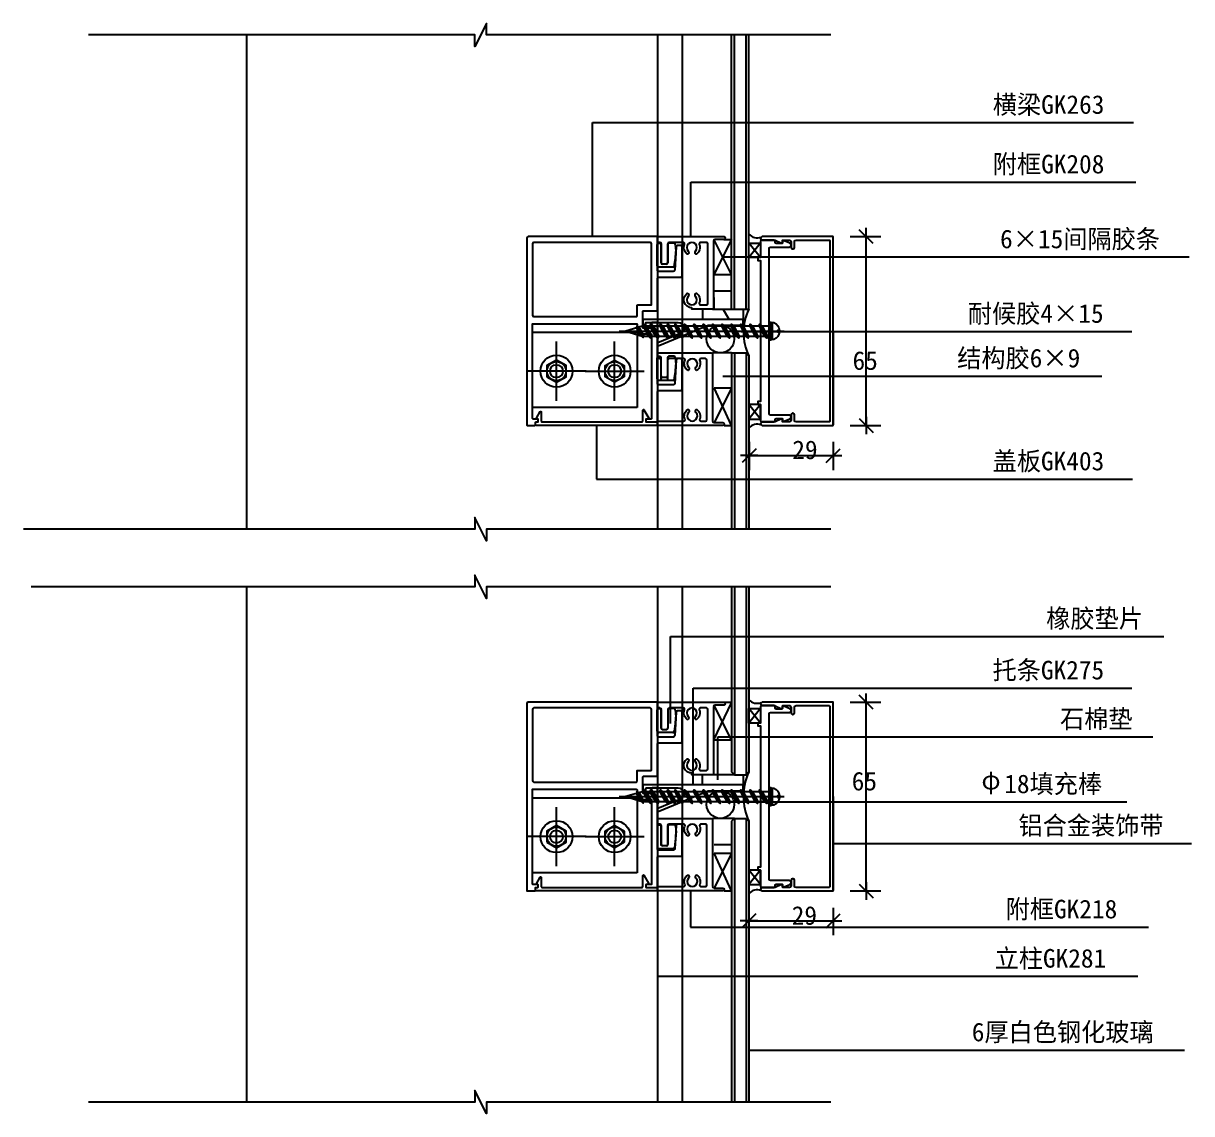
# Model space of a CAD drawing. Header units: metres. Extents: x 111893 to 112295, y 38560 to 39335.
# Drawn here: x 111892.7 to 112294.8, y 38959.8 to 39335.2 of the extents above; entities that cross this region are included whole.
import ezdxf

# ---------------------------------------------------------------- set-up
doc = ezdxf.new("R2010")
doc.units = ezdxf.units.M
for name, color, linetype in [('1', 1, 'Continuous'), ('AXIS', 3, 'Continuous'), ('DOTE', 1, 'Continuous'), ('LAYER4', 6, 'Continuous'), ('PUB_DIM', 3, 'Continuous')]:
    doc.layers.add(name, color=color, linetype=linetype)

# ---------------------------------------------------------------- blocks, each defined once
blk = doc.blocks.new('SJJ')
at = {"layer": 'AXIS'}
for p, q in [((-8.2, 0.67), (-8.2, 5.54)), ((-7.7, 6.04), (-0.4, 6.04)), ((-7.2, 2.94), (-7.2, 4.14)), ((-6.7, 4.64), (-0.4, 4.64)), ((0.1, 5.54), (0.1, 5.14)), ((-0.4, 2.44), (-6.7, 2.44)), ((0.1, 0.3), (0.1, 1.94)), ((-2.05, -0.35), (-6.24, -0.07))]:
    blk.add_line(p, q, dxfattribs=at)
for centre, radius, start, end in [((-7.7, 5.54), 0.5, 90, 180), ((-6.7, 4.14), 0.5, 90, 180), ((-0.4, 5.54), 0.5, 0, 90), ((-0.4, 5.14), 0.5, 270, 0), ((-0.4, 5.14), 0.5, 270, 0), ((-7.7, 0.67), 0.5, 180, 254.02), ((-5.95, 6.79), 6.87, 254.02, 267.55), ((-6.7, 2.94), 0.5, 180, 270), ((-0.4, 1.94), 0.5, 360, 90), ((-0.4, 1.94), 0.5, 0, 90), ((-0.4, 1.94), 0.5, 0, 90), ((-0.4, 0.3), 0.5, 286.49, 0), ((-1.6, 4.36), 4.73, 264.63, 286.49)]:
    blk.add_arc(centre, radius, start, end, dxfattribs=at)
blk = doc.blocks.new('_ArchTick')
blk.add_line((-0.63, 0), (0.63, 0))
at = {"color": 0, "linetype": 'ByBlock'}
blk.add_lwpolyline([(-0.5, -0.5), (0.5, 0.5)], dxfattribs=at)

msp = doc.modelspace()

# ---------------------------------------------------------------- hatches: boundary and pattern name
at = {"layer": 'PUB_DIM'}
h = msp.add_hatch(dxfattribs=at)
h.set_pattern_fill('DASH', scale=5)
h.paths.add_polyline_path([(112147.07, 39260.55), (112146.87, 39260.55, 0.41), (112146.47, 39260.15), (112146.47, 39259.55), (112142.47, 39259.55), (112142.47, 39262.62, 0.31), (112146.64, 39261.57, 0.2), (112146.47, 39261.15, 0.41)])
h = msp.add_hatch(dxfattribs=at)
h.set_pattern_fill('NET', scale=20)
h.paths.add_polyline_path([(112136.47, 39236.75), (112129.97, 39236.75, 0.41), (112130.47, 39237.25), (112130.47, 39248.75), (112136.47, 39248.75)])
h = msp.add_hatch(dxfattribs=at)
h.set_pattern_fill('NET3', scale=15)
h.paths.add_polyline_path([(112140.47, 39236.75), (112129.91, 39236.75, -0.02), (112129.87, 39236.75), (112126.47, 39236.75), (112126.47, 39233.24), (112129.97, 39233.24), (112129.97, 39233.24), (112136.47, 39233.24), (112136.47, 39233.24), (112140.27, 39233.24, -0.41), (112140.47, 39233.04)])
h = msp.add_hatch(dxfattribs=at)
h.set_pattern_fill('DASH', scale=10)
h.paths.add_polyline_path([(112142.47, 39236.75), (112140.47, 39236.75), (112140.47, 39233.04), (112140.47, 39231.44, -0.41), (112140.27, 39231.24), (112132.64, 39231.24, -0.41), (112137.39, 39226.49, -0.41), (112132.64, 39221.75), (112136.47, 39221.75), (112142.47, 39221.75, -0.26)])
h = msp.add_hatch(dxfattribs=at)
h.set_pattern_fill('HEX', scale=8)
h.paths.add_polyline_path([(112137.39, 39226.49, 1), (112127.89, 39226.49, 1)])
h = msp.add_hatch(dxfattribs=at)
h.set_pattern_fill('NET', scale=20)
h.paths.add_polyline_path([(112136.47, 39221.75), (112129.97, 39221.75, -0.41), (112130.47, 39221.25), (112130.47, 39209.75), (112136.47, 39209.75)])
h = msp.add_hatch(dxfattribs=at)
h.set_pattern_fill('DASH', scale=5)
h.paths.add_polyline_path([(112147.07, 39197.95), (112146.87, 39197.95, -0.41), (112146.47, 39198.35), (112146.47, 39198.95), (112142.47, 39198.95), (112142.47, 39195.87, -0.31), (112146.64, 39196.92, -0.2), (112146.47, 39197.35, -0.41)])
h = msp.add_hatch(dxfattribs=at)
h.set_pattern_fill('DASH', scale=5)
h.paths.add_polyline_path([(112147.07, 39100.3), (112146.87, 39100.3, 0.41), (112146.47, 39099.9), (112146.47, 39099.3), (112142.47, 39099.3), (112142.47, 39102.38, 0.31), (112146.64, 39101.32, 0.2), (112146.47, 39100.9, 0.41)])
h = msp.add_hatch(dxfattribs=at)
h.set_pattern_fill('NET', scale=20)
h.paths.add_polyline_path([(112136.47, 39088.5), (112136.47, 39088.5), (112130.32, 39088.5), (112130.32, 39088.5), (112130.32, 39077, -0.41), (112129.82, 39076.5), (112136.47, 39076.5)])
h = msp.add_hatch(dxfattribs=at)
h.set_pattern_fill('NET3', scale=15)
h.paths.add_polyline_path([(112140.47, 39076.5), (112129.91, 39076.5, -0.02), (112129.87, 39076.5), (112126.47, 39076.5), (112126.47, 39072.99), (112129.97, 39072.99), (112129.97, 39073), (112136.47, 39073), (112136.47, 39072.99), (112140.27, 39072.99, -0.41), (112140.47, 39072.79)])
h = msp.add_hatch(dxfattribs=at)
h.set_pattern_fill('DASH', scale=10)
h.paths.add_polyline_path([(112142.47, 39076.5), (112140.47, 39076.5), (112140.47, 39072.79), (112140.47, 39071.19, -0.41), (112140.27, 39070.99), (112132.64, 39070.99, -0.41), (112137.39, 39066.25, -0.41), (112132.64, 39061.5), (112136.47, 39061.5), (112142.47, 39061.5, -0.26)])
h = msp.add_hatch(dxfattribs=at)
h.set_pattern_fill('HEX', scale=8)
h.paths.add_polyline_path([(112137.39, 39066.25, 1), (112127.89, 39066.25, 1)])
h = msp.add_hatch(dxfattribs=at)
h.set_pattern_fill('NET', scale=20)
h.paths.add_polyline_path([(112136.47, 39061.5), (112129.97, 39061.5, -0.41), (112130.47, 39061), (112130.47, 39049.5), (112136.47, 39049.5)])
h = msp.add_hatch(dxfattribs=at)
h.set_pattern_fill('DASH', scale=5)
h.paths.add_polyline_path([(112147.07, 39037.7), (112146.87, 39037.7, -0.41), (112146.47, 39038.1), (112146.47, 39038.7), (112142.47, 39038.7), (112142.47, 39035.62, -0.31), (112146.64, 39036.68, -0.2), (112146.47, 39037.1, -0.41)])

# ---------------------------------------------------------------- linework, layer by layer
for p, q in [((112097.83, 39229.23), (112154.55, 39229.23)), ((112097.83, 39068.98), (112154.55, 39068.98))]:
    msp.add_line(p, q)
at = {"layer": 'AXIS'}
for p, q in [((112150.47, 39229.23), (112149.97, 39229.73)), ((112150.47, 39228.73), (112149.97, 39229.23)), ((112150.47, 39068.98), (112149.97, 39069.48)), ((112150.47, 39068.48), (112149.97, 39068.98))]:
    msp.add_line(p, q, dxfattribs=at)
for points in [[(112170.6, 39331.17), (112052.13, 39331.17), (112052.13, 39335.17), (112048.13, 39327.17), (112048.13, 39331.17), (111915.11, 39331.17)], [(112170.6, 39161.06), (112052.13, 39161.06), (112052.13, 39157.06), (112048.13, 39165.06), (112048.13, 39161.06), (111892.72, 39161.06)], [(112170.6, 39141.22), (112052.13, 39141.22), (112052.13, 39137.22), (112048.13, 39145.22), (112048.13, 39141.22), (111895.45, 39141.22)], [(112170.6, 38963.85), (112052.13, 38963.85), (112052.13, 38959.85), (112048.13, 38967.85), (112048.13, 38963.85), (111915.11, 38963.85)]]:
    msp.add_lwpolyline(points, dxfattribs=at)
for points in [[(112149.47, 39226.1), (112149.47, 39232.35), (112149.97, 39232.35), (112149.97, 39226.1)], [(112149.97, 39226.41), (112149.97, 39232.04), (112150.47, 39232.04), (112150.47, 39226.41)], [(112149.47, 39065.86), (112149.47, 39072.11), (112149.97, 39072.11), (112149.97, 39065.86)], [(112149.97, 39066.16), (112149.97, 39071.8), (112150.47, 39071.8), (112150.47, 39066.16)]]:
    msp.add_lwpolyline(points, close=True, dxfattribs=at)
for points in [[(112152.25, 39228.98), (112152.95, 39228.98, -0.27), (112151.08, 39226.29), (112150.47, 39226.29), (112150.47, 39232.17), (112151.08, 39232.17, -0.27), (112152.95, 39229.48), (112152.25, 39229.48)], [(112152.25, 39068.73), (112152.95, 39068.73, -0.27), (112151.08, 39066.04), (112150.47, 39066.04), (112150.47, 39071.92), (112151.08, 39071.92, -0.27), (112152.95, 39069.23), (112152.25, 39069.23)]]:
    msp.add_lwpolyline(points, format="xyb", close=True, dxfattribs=at)
at = {"layer": 'DOTE'}
for p, q in [((111969.47, 39331.17), (111969.47, 39161.06)), ((112110.97, 39331.17), (112110.97, 39161.06)), ((112119.47, 39331.17), (112119.47, 39161.06)), ((112136.47, 39236.75), (112136.47, 39331.17)), ((112142.47, 39236.75), (112142.47, 39331.17)), ((112129.91, 39236.75), (112142.47, 39236.75)), ((112103.97, 39228.74), (112067.97, 39228.74)), ((112103.97, 39228.44), (112103.97, 39202.99)), ((112136.47, 39221.75), (112141.47, 39221.75)), ((112136.47, 39221.75), (112136.47, 39161.06)), ((112141.47, 39221.75), (112142.47, 39220.75)), ((112142.47, 39220.75), (112142.47, 39161.06)), ((112103.97, 39202.99), (112067.97, 39202.99)), ((111969.47, 39141.22), (111969.47, 38963.85)), ((112110.97, 39141.22), (112110.97, 38963.85)), ((112119.47, 39141.22), (112119.47, 38963.85)), ((112136.47, 39141.22), (112136.47, 39077.5)), ((112142.47, 39141.22), (112142.47, 39077.5)), ((112137.47, 39076.5), (112136.47, 39077.5)), ((112137.47, 39076.5), (112141.47, 39076.5)), ((112141.47, 39076.5), (112142.47, 39077.5)), ((112103.97, 39068.5), (112067.97, 39068.5)), ((112103.97, 39068.2), (112103.97, 39042.75)), ((112137.47, 39061.5), (112136.47, 39060.5)), ((112136.47, 39060.5), (112136.47, 38963.85)), ((112137.47, 39061.5), (112141.47, 39061.5)), ((112141.47, 39061.5), (112142.47, 39060.5)), ((112142.47, 39060.5), (112142.47, 38963.85)), ((112103.97, 39042.75), (112067.97, 39042.75))]:
    msp.add_line(p, q, dxfattribs=at)
for points in [[(112111.47, 39210.75, -0.41), (112110.97, 39211.25), (112110.97, 39232.04, 0.41), (112110.77, 39232.24), (112109.17, 39232.24, 0.41), (112108.97, 39232.04), (112108.97, 39230.44, -0.41), (112108.77, 39230.24), (112106.17, 39230.24, -0.41), (112105.97, 39230.44), (112105.97, 39236.04, -0.41), (112106.17, 39236.24), (112110.77, 39236.24, 0.41), (112110.97, 39236.44), (112110.97, 39247.25, -0.41), (112111.47, 39247.75), (112118.97, 39247.75, 0.41), (112119.47, 39248.25), (112119.47, 39258.25, 0.41), (112118.97, 39258.75), (112117.91, 39258.75, 0.39), (112117.42, 39258.28), (112116.91, 39250.21, -0.39), (112116.41, 39249.75), (112111.47, 39249.75, -0.41), (112110.97, 39250.25), (112110.97, 39261.55, 0.41), (112110.77, 39261.75), (112066.47, 39261.75, 0.41), (112065.97, 39261.25), (112065.97, 39196.95, 0.41), (112066.17, 39196.75), (112068.77, 39196.75, 0.41), (112068.97, 39196.95), (112068.97, 39197.75, -0.41), (112069.17, 39197.95), (112069.77, 39197.95, 0.41), (112069.97, 39198.15), (112069.97, 39198.75, 0.41), (112069.77, 39198.95), (112068.17, 39198.95, -0.41), (112067.97, 39199.15), (112067.97, 39231.74), (112103.77, 39231.74, -0.41), (112103.97, 39231.54), (112103.97, 39228.44, 0.41), (112104.17, 39228.24), (112108.77, 39228.24, -0.41), (112108.97, 39228.04), (112108.97, 39199.15, -0.41), (112108.77, 39198.95), (112107.17, 39198.95, 0.41), (112106.97, 39198.75), (112106.97, 39198.15, 0.41), (112107.17, 39197.95), (112110.77, 39197.95, 0.41), (112110.97, 39198.15), (112110.97, 39208.25, -0.41), (112111.47, 39208.75), (112118.97, 39208.75, 0.41), (112119.47, 39209.25), (112119.47, 39219.25, 0.41), (112118.97, 39219.75), (112117.92, 39219.75, 0.39), (112117.42, 39219.28), (112116.91, 39211.21, -0.43), (112116.34, 39210.75), (112111.47, 39210.75)], [(112156.97, 39258.94, 0.31), (112156.59, 39259.5), (112154.24, 39260.44, 0.53), (112153.97, 39260.25), (112153.97, 39259.55, -0.41), (112153.77, 39259.35), (112151.87, 39259.35, -0.41), (112151.47, 39259.75), (112151.47, 39260.15, 0.41), (112151.07, 39260.55), (112146.87, 39260.55, 0.41), (112146.47, 39260.15), (112146.47, 39254.55), (112145.47, 39254.55), (112145.47, 39253.55), (112146.47, 39253.55), (112146.47, 39204.95), (112145.47, 39204.95), (112145.47, 39203.95), (112146.47, 39203.95), (112146.47, 39198.35, 0.41), (112146.87, 39197.95), (112151.07, 39197.95, 0.41), (112151.47, 39198.35), (112151.47, 39198.75, -0.41), (112151.87, 39199.15), (112153.77, 39199.15, -0.41), (112153.97, 39198.95), (112153.97, 39198.24, 0.53), (112154.24, 39198.06), (112156.59, 39199, 0.31), (112156.97, 39199.55), (112156.97, 39199.75, 0.41), (112156.37, 39200.35), (112149.87, 39200.35, -0.41), (112149.47, 39200.75), (112149.47, 39228.73), (112148.97, 39229.23), (112149.47, 39229.73), (112149.47, 39257.75, -0.41), (112149.87, 39258.15), (112156.37, 39258.15, 0.41), (112156.97, 39258.75)], [(112171.47, 39229.25), (112171.47, 39196.95), (112171.47, 39229.25), (112171.47, 39261.55, 0.41), (112171.27, 39261.75), (112147.07, 39261.75, 0.41), (112146.47, 39261.15), (112146.47, 39261.15, 0.41), (112147.07, 39260.55), (112151.42, 39260.55, -0.11), (112151.51, 39260.53), (112153.68, 39259.48, 0.55), (112153.97, 39259.66), (112153.97, 39260.35, -0.41), (112154.17, 39260.55), (112156.47, 39260.55, -0.41), (112156.97, 39260.05), (112156.97, 39258.05, 0.41), (112157.47, 39257.55), (112157.67, 39257.55, 0.41), (112158.17, 39258.05), (112158.17, 39260.05, -0.41), (112158.67, 39260.55), (112170.07, 39260.55, -0.41), (112170.27, 39260.35), (112170.27, 39229.25), (112170.27, 39198.15, -0.41), (112170.07, 39197.95), (112158.67, 39197.95, -0.41), (112158.17, 39198.45), (112158.17, 39200.45, 0.41), (112157.67, 39200.95), (112157.47, 39200.95, 0.41), (112156.97, 39200.45), (112156.97, 39198.45, -0.41), (112156.47, 39197.95), (112154.17, 39197.95, -0.41), (112153.97, 39198.15), (112153.97, 39198.83, 0.55), (112153.68, 39199.01), (112151.51, 39197.97, -0.11), (112151.42, 39197.95), (112147.07, 39197.95, 0.41), (112146.47, 39197.35, 0.41), (112147.07, 39196.75), (112171.27, 39196.75, 0.41), (112171.47, 39196.95)], [(112111.47, 39050.5, -0.41), (112110.97, 39051), (112110.97, 39071.8, 0.41), (112110.77, 39072), (112109.17, 39072, 0.41), (112108.97, 39071.8), (112108.97, 39070.2, -0.41), (112108.77, 39070), (112106.17, 39070, -0.41), (112105.97, 39070.2), (112105.97, 39075.8, -0.41), (112106.17, 39076), (112110.77, 39076, 0.41), (112110.97, 39076.2), (112110.97, 39087, -0.41), (112111.47, 39087.5), (112118.97, 39087.5, 0.41), (112119.47, 39088), (112119.47, 39098, 0.41), (112118.97, 39098.5), (112117.91, 39098.5, 0.39), (112117.42, 39098.03), (112116.91, 39089.97, -0.39), (112116.41, 39089.5), (112111.47, 39089.5, -0.41), (112110.97, 39090), (112110.97, 39101.3, 0.41), (112110.77, 39101.5), (112066.47, 39101.5, 0.41), (112065.97, 39101), (112065.97, 39036.7, 0.41), (112066.17, 39036.5), (112068.77, 39036.5, 0.41), (112068.97, 39036.7), (112068.97, 39037.5, -0.41), (112069.17, 39037.7), (112069.77, 39037.7, 0.41), (112069.97, 39037.9), (112069.97, 39038.5, 0.41), (112069.77, 39038.7), (112068.17, 39038.7, -0.41), (112067.97, 39038.9), (112067.97, 39071.5), (112103.77, 39071.5, -0.41), (112103.97, 39071.3), (112103.97, 39068.2, 0.41), (112104.17, 39068), (112108.77, 39068, -0.41), (112108.97, 39067.8), (112108.97, 39038.9, -0.41), (112108.77, 39038.7), (112107.17, 39038.7, 0.41), (112106.97, 39038.5), (112106.97, 39037.9, 0.41), (112107.17, 39037.7), (112110.77, 39037.7, 0.41), (112110.97, 39037.9), (112110.97, 39048, -0.41), (112111.47, 39048.5), (112118.97, 39048.5, 0.41), (112119.47, 39049), (112119.47, 39059, 0.41), (112118.97, 39059.5), (112117.92, 39059.5, 0.39), (112117.42, 39059.03), (112116.91, 39050.97, -0.43), (112116.34, 39050.5), (112111.47, 39050.5)], [(112156.97, 39098.69, 0.31), (112156.59, 39099.25), (112154.24, 39100.19, 0.53), (112153.97, 39100), (112153.97, 39099.3, -0.41), (112153.77, 39099.1), (112151.87, 39099.1, -0.41), (112151.47, 39099.5), (112151.47, 39099.9, 0.41), (112151.07, 39100.3), (112146.87, 39100.3, 0.41), (112146.47, 39099.9), (112146.47, 39094.3), (112145.47, 39094.3), (112145.47, 39093.3), (112146.47, 39093.3), (112146.47, 39044.7), (112145.47, 39044.7), (112145.47, 39043.7), (112146.47, 39043.7), (112146.47, 39038.1, 0.41), (112146.87, 39037.7), (112151.07, 39037.7, 0.41), (112151.47, 39038.1), (112151.47, 39038.5, -0.41), (112151.87, 39038.9), (112153.77, 39038.9, -0.41), (112153.97, 39038.7), (112153.97, 39038, 0.53), (112154.24, 39037.81), (112156.59, 39038.75, 0.31), (112156.97, 39039.31), (112156.97, 39039.5, 0.41), (112156.37, 39040.1), (112149.87, 39040.1, -0.41), (112149.47, 39040.5), (112149.47, 39068.48), (112148.97, 39068.98), (112149.47, 39069.48), (112149.47, 39097.5, -0.41), (112149.87, 39097.9), (112156.37, 39097.9, 0.41), (112156.97, 39098.5)], [(112171.47, 39069), (112171.47, 39036.7), (112171.47, 39069), (112171.47, 39101.3, 0.41), (112171.27, 39101.5), (112147.07, 39101.5, 0.41), (112146.47, 39100.9), (112146.47, 39100.9, 0.41), (112147.07, 39100.3), (112151.42, 39100.3, -0.11), (112151.51, 39100.28), (112153.68, 39099.24, 0.55), (112153.97, 39099.42), (112153.97, 39100.1, -0.41), (112154.17, 39100.3), (112156.47, 39100.3, -0.41), (112156.97, 39099.8), (112156.97, 39097.8, 0.41), (112157.47, 39097.3), (112157.67, 39097.3, 0.41), (112158.17, 39097.8), (112158.17, 39099.8, -0.41), (112158.67, 39100.3), (112170.07, 39100.3, -0.41), (112170.27, 39100.1), (112170.27, 39069), (112170.27, 39037.9, -0.41), (112170.07, 39037.7), (112158.67, 39037.7, -0.41), (112158.17, 39038.2), (112158.17, 39040.2, 0.41), (112157.67, 39040.7), (112157.47, 39040.7, 0.41), (112156.97, 39040.2), (112156.97, 39038.2, -0.41), (112156.47, 39037.7), (112154.17, 39037.7, -0.41), (112153.97, 39037.9), (112153.97, 39038.58, 0.55), (112153.68, 39038.76), (112151.51, 39037.72, -0.11), (112151.42, 39037.7), (112147.07, 39037.7, 0.41), (112146.47, 39037.1, 0.41), (112147.07, 39036.5), (112171.27, 39036.5, 0.41), (112171.47, 39036.7)]]:
    msp.add_lwpolyline(points, format="xyb", dxfattribs=at)
for points in [[(112108.47, 39259.75), (112068.47, 39259.75, 0.41), (112067.97, 39259.25), (112067.97, 39234.74, 0.41), (112068.47, 39234.24), (112103.77, 39234.24, 0.41), (112103.97, 39234.44), (112103.97, 39238.04, -0.41), (112104.17, 39238.24), (112108.77, 39238.24, 0.41), (112108.97, 39238.44), (112108.97, 39259.25, 0.41)], [(112121.56, 39241.2, 2.32), (112124.1, 39241.2, -0.44), (112124.18, 39242.23, -0.33), (112124.42, 39242.24, -0.35), (112125.37, 39238.94, 0.54), (112125.83, 39238.25), (112127.82, 39238.25, 0.41), (112128.32, 39238.75), (112128.32, 39259.25, 0.41), (112127.82, 39259.75), (112125.83, 39259.75, 0.54), (112125.37, 39259.05, -0.35), (112124.42, 39255.75, -0.33), (112124.18, 39255.76, -0.44), (112124.1, 39256.79, 2.32), (112121.56, 39256.79, -0.44), (112121.48, 39255.76, -0.33), (112121.24, 39255.75, -0.35), (112120.29, 39259.05, 0.54), (112119.83, 39259.75), (112115.02, 39259.75, 0.41), (112114.52, 39259.25), (112114.52, 39252.75, -0.41), (112114.02, 39252.25), (112112.82, 39252.25, -0.41), (112112.32, 39252.75), (112112.32, 39259.25, 0.41), (112111.82, 39259.75), (112111.22, 39259.75, -0.41), (112111.02, 39259.95), (112111.02, 39261.55, -0.41), (112111.22, 39261.75), (112133.82, 39261.75, -1), (112133.82, 39260.75), (112130.82, 39260.75, 0.41), (112130.32, 39260.25), (112130.32, 39237.25, -0.41), (112129.82, 39236.75), (112122.83, 39236.75), (112122.83, 39237.25, -0.73), (112121.24, 39242.24, -0.33), (112121.48, 39242.23, -0.44)], [(112118.15, 39232.24, -0.82), (112118.91, 39228.39), (112111.09, 39225.17, 0.3), (112110.97, 39224.99), (112110.97, 39224.34, 0.53), (112111.24, 39224.16), (112128.43, 39231.23, -0.1), (112128.51, 39231.24), (112140.27, 39231.24, 0.41), (112140.47, 39231.44), (112140.47, 39233.04, 0.41), (112140.27, 39233.24), (112106.17, 39233.24, 0.41), (112105.97, 39233.04), (112105.97, 39230.94, 0.41), (112106.17, 39230.74), (112106.77, 39230.74, 0.41), (112106.97, 39230.94), (112106.97, 39232.04, -0.41), (112107.17, 39232.24)], [(112124.24, 39216.79, 2.32), (112121.7, 39216.79, -0.44), (112121.61, 39215.76, -0.33), (112121.38, 39215.75, -0.35), (112120.43, 39219.05, 0.54), (112119.97, 39219.75), (112114.97, 39219.75, 0.41), (112114.47, 39219.25), (112114.47, 39212.75, -0.41), (112113.97, 39212.25), (112112.77, 39212.25, -0.41), (112112.27, 39212.75), (112112.27, 39219.25, 0.41), (112111.77, 39219.75), (112111.17, 39219.75, -0.41), (112110.97, 39219.95), (112110.97, 39221.55, -0.41), (112111.17, 39221.75), (112129.47, 39221.75, -0.41), (112129.97, 39221.25), (112129.97, 39198.25, 0.41), (112130.47, 39197.75), (112133.47, 39197.75, -1), (112133.47, 39196.75), (112111.17, 39196.75, -0.41), (112110.97, 39196.95), (112110.97, 39198.05, -0.41), (112111.17, 39198.25), (112119.97, 39198.25, 0.54), (112120.43, 39198.94, -0.35), (112121.38, 39202.24, -0.33), (112121.61, 39202.23, -0.44), (112121.7, 39201.2, 2.32), (112124.24, 39201.2, -0.44), (112124.32, 39202.23, -0.33), (112124.56, 39202.24, -0.35), (112125.51, 39198.94, 0.54), (112125.97, 39198.25), (112127.47, 39198.25, 0.41), (112127.97, 39198.75), (112127.97, 39219.25, 0.41), (112127.47, 39219.75), (112125.97, 39219.75, 0.54), (112125.51, 39219.05, -0.35), (112124.56, 39215.75, -0.33), (112124.32, 39215.76, -0.44)], [(112069.47, 39198.95, -0.58), (112069.29, 39199.25), (112070.59, 39201.5, -0.77), (112070.97, 39201.4), (112070.97, 39198.15, 0.41), (112071.17, 39197.95), (112105.57, 39197.95, 0.41), (112105.97, 39198.35), (112105.97, 39202.06, -0.77), (112106.34, 39202.16), (112108.02, 39199.25, -0.58), (112107.85, 39198.95), (112107.17, 39198.95, 0.41), (112106.97, 39198.75), (112106.97, 39198.15, 0.41), (112107.17, 39197.95), (112110.77, 39197.95, -0.41), (112110.97, 39197.75), (112110.97, 39196.95, -0.41), (112110.77, 39196.75), (112069.17, 39196.75, -0.41), (112068.97, 39196.95), (112068.97, 39197.75, -0.41), (112069.17, 39197.95), (112069.77, 39197.95, 0.41), (112069.97, 39198.15), (112069.97, 39198.75, 0.41), (112069.77, 39198.95)], [(112108.47, 39099.5), (112068.47, 39099.5, 0.41), (112067.97, 39099), (112067.97, 39074.5, 0.41), (112068.47, 39074), (112103.77, 39074, 0.41), (112103.97, 39074.2), (112103.97, 39077.8, -0.41), (112104.17, 39078), (112108.77, 39078, 0.41), (112108.97, 39078.2), (112108.97, 39099, 0.41)], [(112121.56, 39080.95, 2.32), (112124.1, 39080.95, -0.44), (112124.18, 39081.99, -0.33), (112124.42, 39081.99, -0.35), (112125.37, 39078.69, 0.54), (112125.83, 39078), (112127.82, 39078, 0.41), (112128.32, 39078.5), (112128.32, 39099, 0.41), (112127.82, 39099.5), (112125.83, 39099.5, 0.54), (112125.37, 39098.81, -0.35), (112124.42, 39095.51, -0.33), (112124.18, 39095.51, -0.44), (112124.1, 39096.55, 2.32), (112121.56, 39096.55, -0.44), (112121.48, 39095.51, -0.33), (112121.24, 39095.51, -0.35), (112120.29, 39098.81, 0.54), (112119.83, 39099.5), (112115.02, 39099.5, 0.41), (112114.52, 39099), (112114.52, 39092.5, -0.41), (112114.02, 39092), (112112.82, 39092, -0.41), (112112.32, 39092.5), (112112.32, 39099, 0.41), (112111.82, 39099.5), (112111.22, 39099.5, -0.41), (112111.02, 39099.7), (112111.02, 39101.3, -0.41), (112111.22, 39101.5), (112133.82, 39101.5, -1), (112133.82, 39100.5), (112130.82, 39100.5, 0.41), (112130.32, 39100), (112130.32, 39077, -0.41), (112129.82, 39076.5), (112122.83, 39076.5), (112122.83, 39077, -0.73), (112121.24, 39081.99, -0.33), (112121.48, 39081.99, -0.44)], [(112118.15, 39072, -0.82), (112118.91, 39068.15), (112111.09, 39064.93, 0.3), (112110.97, 39064.74), (112110.97, 39064.09, 0.53), (112111.24, 39063.91), (112128.43, 39070.98, -0.1), (112128.51, 39071), (112140.27, 39071, 0.41), (112140.47, 39071.2), (112140.47, 39072.8, 0.41), (112140.27, 39073), (112106.17, 39073, 0.41), (112105.97, 39072.8), (112105.97, 39070.7, 0.41), (112106.17, 39070.5), (112106.77, 39070.5, 0.41), (112106.97, 39070.7), (112106.97, 39071.8, -0.41), (112107.17, 39072)], [(112124.24, 39056.55, 2.32), (112121.7, 39056.55, -0.44), (112121.61, 39055.51, -0.33), (112121.38, 39055.51, -0.35), (112120.43, 39058.81, 0.54), (112119.97, 39059.5), (112114.97, 39059.5, 0.41), (112114.47, 39059), (112114.47, 39052.5, -0.41), (112113.97, 39052), (112112.77, 39052, -0.41), (112112.27, 39052.5), (112112.27, 39059, 0.41), (112111.77, 39059.5), (112111.17, 39059.5, -0.41), (112110.97, 39059.7), (112110.97, 39061.3, -0.41), (112111.17, 39061.5), (112129.47, 39061.5, -0.41), (112129.97, 39061), (112129.97, 39038, 0.41), (112130.47, 39037.5), (112133.47, 39037.5, -1), (112133.47, 39036.5), (112111.17, 39036.5, -0.41), (112110.97, 39036.7), (112110.97, 39037.8, -0.41), (112111.17, 39038), (112119.97, 39038, 0.54), (112120.43, 39038.69, -0.35), (112121.38, 39041.99, -0.33), (112121.61, 39041.99, -0.44), (112121.7, 39040.95, 2.32), (112124.24, 39040.95, -0.44), (112124.32, 39041.99, -0.33), (112124.56, 39041.99, -0.35), (112125.51, 39038.69, 0.54), (112125.97, 39038), (112127.47, 39038, 0.41), (112127.97, 39038.5), (112127.97, 39059, 0.41), (112127.47, 39059.5), (112125.97, 39059.5, 0.54), (112125.51, 39058.81, -0.35), (112124.56, 39055.51, -0.33), (112124.32, 39055.51, -0.44)], [(112069.47, 39038.7, -0.58), (112069.29, 39039), (112070.59, 39041.25, -0.77), (112070.97, 39041.15), (112070.97, 39037.9, 0.41), (112071.17, 39037.7), (112105.57, 39037.7, 0.41), (112105.97, 39038.1), (112105.97, 39041.81, -0.77), (112106.34, 39041.91), (112108.02, 39039, -0.58), (112107.85, 39038.7), (112107.17, 39038.7, 0.41), (112106.97, 39038.5), (112106.97, 39037.9, 0.41), (112107.17, 39037.7), (112110.77, 39037.7, -0.41), (112110.97, 39037.5), (112110.97, 39036.7, -0.41), (112110.77, 39036.5), (112069.17, 39036.5, -0.41), (112068.97, 39036.7), (112068.97, 39037.5, -0.41), (112069.17, 39037.7), (112069.77, 39037.7, 0.41), (112069.97, 39037.9), (112069.97, 39038.5, 0.41), (112069.77, 39038.7)]]:
    msp.add_lwpolyline(points, format="xyb", close=True, dxfattribs=at)
for points in [[(112072.92, 39213.54), (112076.22, 39211.64), (112079.51, 39213.54), (112079.51, 39217.35), (112076.22, 39219.25), (112072.92, 39217.35)], [(112099.54, 39213.54), (112096.24, 39211.64), (112092.95, 39213.54), (112092.95, 39217.35), (112096.24, 39219.25), (112099.54, 39217.35)], [(112072.92, 39053.3), (112076.22, 39051.39), (112079.51, 39053.3), (112079.51, 39057.1), (112076.22, 39059), (112072.92, 39057.1)], [(112099.54, 39053.3), (112096.24, 39051.39), (112092.95, 39053.3), (112092.95, 39057.1), (112096.24, 39059), (112099.54, 39057.1)]]:
    msp.add_lwpolyline(points, close=True, dxfattribs=at)
for centre, radius in [((112076.22, 39215.44), 5.49), ((112096.24, 39215.44), 5.49), ((112076.22, 39215.44), 3.29), ((112076.22, 39215.44), 2.2), ((112096.24, 39215.44), 3.29), ((112096.24, 39215.44), 2.2), ((112076.22, 39055.2), 5.49), ((112076.22, 39055.2), 3.29), ((112096.24, 39055.2), 5.49), ((112096.24, 39055.2), 3.29), ((112076.22, 39055.2), 2.2), ((112096.24, 39055.2), 2.2)]:
    msp.add_circle(centre, radius, dxfattribs=at)
at = {"layer": 'LAYER4'}
for p, q in [((112076.22, 39205.28), (112076.22, 39225.6)), ((112096.24, 39205.28), (112096.24, 39225.6)), ((112086.38, 39215.44), (112066.06, 39215.44)), ((112086.08, 39215.44), (112106.4, 39215.44)), ((112076.22, 39045.04), (112076.22, 39065.36)), ((112096.24, 39045.04), (112096.24, 39065.36)), ((112086.38, 39055.2), (112066.06, 39055.2)), ((112086.08, 39055.2), (112106.4, 39055.2))]:
    msp.add_line(p, q, dxfattribs=at)
at = {"layer": 'PUB_DIM'}
for p, q in [((112137.47, 39236.75), (112137.47, 39331.17)), ((112141.47, 39236.75), (112141.47, 39331.17)), ((112088.62, 39301.03), (112274.86, 39301.03)), ((112088.62, 39261.75), (112088.62, 39301.03)), ((112122.52, 39280.53), (112275.64, 39280.53)), ((112122.52, 39261.75), (112122.52, 39280.53)), ((112136.47, 39260.75), (112130.37, 39248.75)), ((112136.47, 39248.75), (112130.51, 39260.6)), ((112133.87, 39260.75), (112136.47, 39260.75)), ((112146.47, 39254.55), (112142.47, 39259.55)), ((112146.47, 39259.55), (112142.47, 39254.55)), ((112177.27, 39261.75), (112187.84, 39261.75)), ((112182.84, 39196.75), (112182.84, 39261.75)), ((112133.42, 39254.75), (112180.41, 39254.75)), ((112180.41, 39254.75), (112294.02, 39254.75)), ((112130.37, 39248.75), (112136.47, 39248.75)), ((112130.37, 39240.75), (112130.37, 39236.75)), ((112126.47, 39236.75), (112126.47, 39233.24)), ((112140.47, 39236.75), (112140.47, 39233.04)), ((112136.47, 39233.24), (112129.97, 39233.24)), ((112139.84, 39229.09), (112188.76, 39229.09)), ((112188.76, 39229.09), (112274.28, 39229.09)), ((112136.47, 39221.75), (112129.97, 39221.75)), ((112137.47, 39221.75), (112137.47, 39161.06)), ((112141.47, 39221.75), (112141.47, 39161.06)), ((112133.47, 39213.75), (112186.71, 39213.75)), ((112186.71, 39213.75), (112263.88, 39213.75)), ((112136.47, 39196.75), (112130.47, 39209.75)), ((112130.47, 39209.75), (112136.47, 39209.75)), ((112136.47, 39209.75), (112130.61, 39197.89)), ((112146.47, 39198.95), (112142.47, 39203.95)), ((112146.47, 39203.95), (112142.47, 39198.95)), ((112089.97, 39196.75), (112089.97, 39178.3)), ((112133.97, 39196.75), (112136.47, 39196.75)), ((112177.27, 39196.75), (112187.84, 39196.75)), ((112142.53, 39191.11), (112142.53, 39181.36)), ((112171.47, 39191.11), (112171.47, 39181.36)), ((112142.53, 39186.36), (112171.47, 39186.36)), ((112089.97, 39178.3), (112274.44, 39178.3)), ((112137.47, 39141.22), (112137.47, 39076.5)), ((112141.47, 39141.22), (112141.47, 39076.5)), ((112115.5, 39124.13), (112285.28, 39124.13)), ((112115.5, 39094.11), (112115.5, 39124.13)), ((112123.22, 39106.34), (112274.22, 39106.34)), ((112123.22, 39073), (112123.22, 39106.34)), ((112136.47, 39101.5), (112130.32, 39088.5)), ((112136.47, 39088.5), (112130.51, 39100.35)), ((112133.87, 39101.5), (112136.47, 39101.5)), ((112146.47, 39099.3), (112142.47, 39094.3)), ((112146.47, 39094.3), (112142.47, 39099.3)), ((112177.27, 39101.5), (112187.84, 39101.5)), ((112182.84, 39036.5), (112182.84, 39101.5)), ((112130.32, 39088.5), (112136.47, 39088.5)), ((112131.81, 39089.55), (112281.54, 39089.55)), ((112131.81, 39074.75), (112131.81, 39089.55)), ((112126.47, 39073), (112126.47, 39076.5)), ((112137.47, 39076.5), (112129.82, 39076.5)), ((112140.47, 39076.5), (112140.47, 39072.79)), ((112136.47, 39073), (112129.97, 39073)), ((112133.27, 39067.18), (112175.59, 39067.18)), ((112175.59, 39067.18), (112272.52, 39067.18)), ((112137.47, 39061.5), (112129.97, 39061.5)), ((112137.47, 39061.5), (112137.47, 38963.85)), ((112141.47, 39061.5), (112141.47, 38963.85)), ((112171.47, 39052.85), (112213.04, 39052.85)), ((112213.04, 39052.85), (112294.84, 39052.85)), ((112130.47, 39049.5), (112136.47, 39049.5)), ((112136.47, 39036.5), (112130.47, 39049.5)), ((112136.47, 39049.5), (112130.61, 39037.65)), ((112146.47, 39043.7), (112142.47, 39038.7)), ((112146.47, 39038.7), (112142.47, 39043.7)), ((112122.32, 39036.5), (112122.32, 39024.08)), ((112133.97, 39036.5), (112136.47, 39036.5)), ((112177.27, 39036.5), (112187.84, 39036.5)), ((112142.47, 39030.7), (112142.47, 39021.24)), ((112171.47, 39030.7), (112171.47, 39021.24)), ((112142.47, 39026.24), (112171.47, 39026.24)), ((112122.32, 39024.08), (112280.02, 39024.08)), ((112110.97, 39007.12), (112188.49, 39007.12)), ((112188.49, 39007.12), (112276.27, 39007.12)), ((112142.47, 38981.75), (112183.24, 38981.75)), ((112183.24, 38981.75), (112292.44, 38981.75))]:
    msp.add_line(p, q, dxfattribs=at)
for points in [[(112142.47, 39259.55), (112146.47, 39259.55), (112146.47, 39254.55), (112142.47, 39254.55)], [(112149.47, 39230.91), (112105.68, 39230.91), (112100.12, 39229.23), (112105.68, 39227.54), (112149.47, 39227.54)], [(112112.94, 39230.88), (112112.02, 39231.57), (112114.55, 39226.84), (112114.73, 39227.53)], [(112142.47, 39198.95), (112146.47, 39198.95), (112146.47, 39203.95), (112142.47, 39203.95)], [(112142.47, 39099.3), (112146.47, 39099.3), (112146.47, 39094.3), (112142.47, 39094.3)], [(112149.47, 39070.67), (112105.68, 39070.67), (112100.12, 39068.98), (112105.68, 39067.29), (112149.47, 39067.29)], [(112112.94, 39070.64), (112112.02, 39071.32), (112114.55, 39066.6), (112114.73, 39067.28)], [(112142.47, 39038.7), (112146.47, 39038.7), (112146.47, 39043.7), (112142.47, 39043.7)]]:
    msp.add_lwpolyline(points, close=True, dxfattribs=at)
for points in [[(112106.02, 39227.05), (112103.93, 39230.96), (112103.9, 39229.97), (112104.91, 39228.09), (112106.03, 39227.03), (112106.22, 39227.71)], [(112103.93, 39230.96), (112104.84, 39230.28), (112106.22, 39227.7)], [(112106.02, 39230.9), (112107.83, 39227.53), (112108.74, 39226.84), (112106.22, 39231.57)], [(112106.03, 39230.88), (112106.22, 39231.57), (112107.13, 39230.88), (112108.93, 39227.53)], [(112108.52, 39230.88), (112108.71, 39231.57), (112111.23, 39226.84), (112110.31, 39227.53), (112108.51, 39230.9)], [(112108.71, 39231.57), (112109.62, 39230.88), (112111.42, 39227.53)], [(112111.83, 39230.91), (112112.02, 39231.6)], [(112111.83, 39230.9), (112113.63, 39227.53), (112114.55, 39226.84)], [(112114.29, 39230.9), (112116.09, 39227.53), (112117.01, 39226.84), (112114.49, 39231.57)], [(112114.3, 39230.88), (112114.49, 39231.57), (112115.4, 39230.88), (112117.2, 39227.53)], [(112116.92, 39230.9), (112117.11, 39231.58)], [(112116.92, 39230.9), (112118.72, 39227.53), (112119.64, 39226.84), (112119.83, 39227.53), (112118.03, 39230.88), (112117.12, 39231.57), (112119.64, 39226.84)], [(112120.15, 39230.9), (112120.34, 39231.58)], [(112120.15, 39230.9), (112121.95, 39227.53), (112122.87, 39226.84), (112123.05, 39227.53), (112121.26, 39230.88), (112120.34, 39231.57), (112122.87, 39226.84)], [(112123.37, 39230.9), (112123.56, 39231.58)], [(112123.37, 39230.9), (112125.18, 39227.53), (112126.09, 39226.84), (112126.28, 39227.53), (112124.48, 39230.88), (112123.57, 39231.57), (112126.09, 39226.84)], [(112126.6, 39230.9), (112126.79, 39231.58)], [(112126.6, 39230.9), (112128.4, 39227.53), (112129.32, 39226.84), (112129.51, 39227.53), (112127.71, 39230.88), (112126.8, 39231.57), (112129.32, 39226.84)], [(112129.83, 39230.9), (112130.01, 39231.58)], [(112129.83, 39230.9), (112131.63, 39227.53), (112132.54, 39226.84), (112132.73, 39227.53), (112130.94, 39230.88), (112130.02, 39231.57), (112132.54, 39226.84)], [(112133.05, 39230.9), (112133.24, 39231.58)], [(112133.05, 39230.9), (112134.86, 39227.53), (112135.77, 39226.84), (112135.96, 39227.53), (112134.16, 39230.88), (112133.25, 39231.57), (112135.77, 39226.84)], [(112136.28, 39230.9), (112136.47, 39231.58)], [(112136.28, 39230.9), (112138.08, 39227.53), (112139, 39226.84), (112139.19, 39227.53), (112137.39, 39230.88), (112136.48, 39231.57), (112139, 39226.84)], [(112139.51, 39230.9), (112139.69, 39231.58)], [(112139.51, 39230.9), (112141.31, 39227.53), (112142.22, 39226.84), (112142.41, 39227.53), (112140.62, 39230.88), (112139.7, 39231.57), (112142.22, 39226.84)], [(112142.73, 39230.9), (112142.92, 39231.58)], [(112142.73, 39230.9), (112144.54, 39227.53), (112145.45, 39226.84), (112145.64, 39227.53), (112143.84, 39230.88), (112142.93, 39231.57), (112145.45, 39226.84)], [(112145.96, 39230.9), (112147.76, 39227.53), (112148.68, 39226.84), (112146.15, 39231.57), (112147.07, 39230.88), (112148.87, 39227.53), (112148.68, 39226.84)], [(112145.97, 39230.88), (112146.15, 39231.57)], [(112108.74, 39226.87), (112108.93, 39227.56)], [(112111.23, 39226.87), (112111.42, 39227.56)], [(112117.01, 39226.87), (112117.2, 39227.56)], [(112106.02, 39066.8), (112103.93, 39070.71), (112103.9, 39069.73), (112104.91, 39067.84), (112106.03, 39066.78), (112106.22, 39067.47)], [(112103.93, 39070.71), (112104.84, 39070.03), (112106.22, 39067.46)], [(112106.02, 39070.65), (112107.83, 39067.28), (112108.74, 39066.6), (112106.22, 39071.32)], [(112106.03, 39070.64), (112106.22, 39071.32), (112107.13, 39070.64), (112108.93, 39067.28)], [(112108.52, 39070.64), (112108.71, 39071.32), (112111.23, 39066.6), (112110.31, 39067.28), (112108.51, 39070.65)], [(112108.71, 39071.32), (112109.62, 39070.64), (112111.42, 39067.28)], [(112111.83, 39070.67), (112112.02, 39071.35)], [(112111.83, 39070.65), (112113.63, 39067.28), (112114.55, 39066.6)], [(112114.29, 39070.65), (112116.09, 39067.28), (112117.01, 39066.6), (112114.49, 39071.32)], [(112114.3, 39070.64), (112114.49, 39071.32), (112115.4, 39070.64), (112117.2, 39067.28)], [(112116.92, 39070.65), (112117.11, 39071.33)], [(112116.92, 39070.65), (112118.72, 39067.28), (112119.64, 39066.6), (112119.83, 39067.28), (112118.03, 39070.64), (112117.12, 39071.32), (112119.64, 39066.6)], [(112120.15, 39070.65), (112120.34, 39071.33)], [(112120.15, 39070.65), (112121.95, 39067.28), (112122.87, 39066.6), (112123.05, 39067.28), (112121.26, 39070.64), (112120.34, 39071.32), (112122.87, 39066.6)], [(112123.37, 39070.65), (112123.56, 39071.33)], [(112123.37, 39070.65), (112125.18, 39067.28), (112126.09, 39066.6), (112126.28, 39067.28), (112124.48, 39070.64), (112123.57, 39071.32), (112126.09, 39066.6)], [(112126.6, 39070.65), (112126.79, 39071.33)], [(112126.6, 39070.65), (112128.4, 39067.28), (112129.32, 39066.6), (112129.51, 39067.28), (112127.71, 39070.64), (112126.8, 39071.32), (112129.32, 39066.6)], [(112129.83, 39070.65), (112130.01, 39071.33)], [(112129.83, 39070.65), (112131.63, 39067.28), (112132.54, 39066.6), (112132.73, 39067.28), (112130.94, 39070.64), (112130.02, 39071.32), (112132.54, 39066.6)], [(112133.05, 39070.65), (112133.24, 39071.33)], [(112133.05, 39070.65), (112134.86, 39067.28), (112135.77, 39066.6), (112135.96, 39067.28), (112134.16, 39070.64), (112133.25, 39071.32), (112135.77, 39066.6)], [(112136.28, 39070.65), (112136.47, 39071.33)], [(112136.28, 39070.65), (112138.08, 39067.28), (112139, 39066.6), (112139.19, 39067.28), (112137.39, 39070.64), (112136.48, 39071.32), (112139, 39066.6)], [(112139.51, 39070.65), (112139.69, 39071.33)], [(112139.51, 39070.65), (112141.31, 39067.28), (112142.22, 39066.6), (112142.41, 39067.28), (112140.62, 39070.64), (112139.7, 39071.32), (112142.22, 39066.6)], [(112142.73, 39070.65), (112142.92, 39071.33)], [(112142.73, 39070.65), (112144.54, 39067.28), (112145.45, 39066.6), (112145.64, 39067.28), (112143.84, 39070.64), (112142.93, 39071.32), (112145.45, 39066.6)], [(112145.96, 39070.65), (112147.76, 39067.28), (112148.68, 39066.6), (112146.15, 39071.32), (112147.07, 39070.64), (112148.87, 39067.28), (112148.68, 39066.6)], [(112145.97, 39070.64), (112146.15, 39071.32)], [(112108.74, 39066.63), (112108.93, 39067.31)], [(112111.23, 39066.63), (112111.42, 39067.31)], [(112117.01, 39066.63), (112117.2, 39067.31)]]:
    msp.add_lwpolyline(points, dxfattribs=at)
for centre in [(112132.64, 39226.49), (112132.64, 39066.25)]:
    msp.add_circle(centre, 4.75, dxfattribs=at)
for centre, radius, start, end in [((112145.32, 39265.12), 3.79, 221.24, 290.44), ((112158.16, 39228.75), 17.61, 152.98, 207.02), ((112145.32, 39193.37), 3.79, 69.56, 138.76), ((112145.32, 39104.88), 3.79, 221.24, 290.44), ((112160.23, 39069), 19.7, 154.43, 205.57), ((112145.32, 39033.12), 3.79, 69.56, 138.76)]:
    msp.add_arc(centre, radius, start, end, dxfattribs=at)

# ---------------------------------------------------------------- block references
at = {"layer": '1', "rotation": 90}
for p in [(112116.9, 39259.45), (112116.9, 39220.45), (112116.94, 39099.2), (112117.04, 39059.2)]:
    msp.add_blockref('SJJ', p, dxfattribs=at)
at = {"layer": 'PUB_DIM', "xscale": 4.8, "yscale": 4.8, "zscale": 4.8}
for p, rotation in [((112182.84, 39261.75), 90), ((112182.84, 39196.75), 270), ((112142.53, 39186.36), 180), ((112182.84, 39101.5), 90), ((112182.84, 39036.5), 270), ((112142.47, 39026.24), 180)]:
    msp.add_blockref('_ArchTick', p, dxfattribs=dict(at, rotation=rotation))
for p in [(112171.47, 39186.36), (112171.47, 39026.24)]:
    msp.add_blockref('_ArchTick', p, dxfattribs=at)

# ---------------------------------------------------------------- texts
at = {"layer": 'PUB_DIM'}
for s, p in [('横梁GK263', (112226.4, 39304.03)), ('附框GK208', (112226.4, 39283.53)), ('6×15间隔胶条', (112228.9, 39257.75)), ('耐候胶4×15', (112217.82, 39232.09)), ('结构胶6×9', (112214.14, 39216.75)), ('盖板GK403', (112226.35, 39181.3)), ('橡胶垫片', (112244.79, 39127.13)), ('托条GK275', (112226.32, 39109.34)), ('石棉垫', (112249.55, 39092.55)), ('φ', (112222.49, 39071.46)), ('18填充棒', (112230.35, 39070.18)), ('铝合金装饰带', (112235.25, 39055.85)), ('附框GK218', (112230.83, 39027.08)), ('立柱GK281', (112227.03, 39010.12)), ('6厚白色钢化玻璃', (112219.17, 38984.75))]:
    msp.add_text(s, height=6.4, dxfattribs=at).set_placement(p)
at = {"layer": 'PUB_DIM', "char_height": 6.4, "attachment_point": 1}
for s, insert in [('\\A1;65', (112178.12, 39222.29)), ('\\A1;29', (112157.39, 39191.58)), ('\\A1;65', (112177.85, 39077.51)), ('\\A1;29', (112157.18, 39031.27))]:
    msp.add_mtext(s, dxfattribs=dict(at, insert=insert))

doc.saveas('drawing.dxf')
